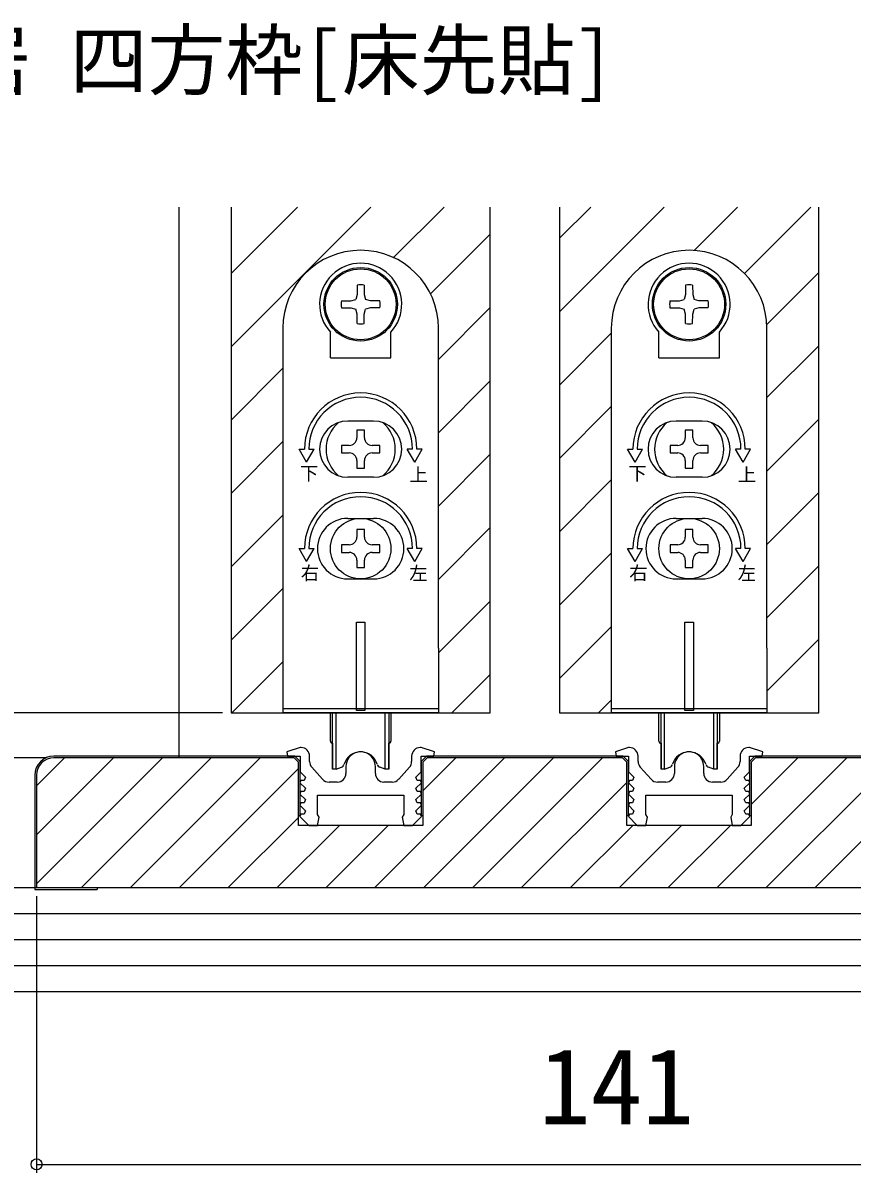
# Model space of a CAD drawing. Units: millimetres, scale not verified. Extents: x -525 to 525, y -783 to 779.
# Drawn here: x -71.7 to 24.2, y -593.1 to -460.1 of the extents above; entities that cross this region are included whole.
import ezdxf
from ezdxf.enums import TextEntityAlignment as Align

# ---------------------------------------------------------------- set-up
doc = ezdxf.new("R2010")
doc.units = ezdxf.units.MM
doc.header["$LTSCALE"] = 4
for name, color, linetype in [('0-2_USER1', 3, 'Continuous'), ('0-3_YKK_11', 7, 'Continuous'), ('0-4_YKK_12', 2, 'Continuous'), ('0-5_YKK_13', 4, 'Continuous'), ('0-7_YKK_D', 6, 'Continuous'), ('0-9_YSS_K', 3, 'Continuous'), ('0-A_YSS_KE', 3, 'Continuous')]:
    doc.layers.add(name, color=color, linetype=linetype)
doc.styles.add('ＭＳ ゴシック', font='')
doc.styles.get('ＭＳ ゴシック').set_extended_font_data('MS Gothic')

msp = doc.modelspace()

# ---------------------------------------------------------------- linework, layer by layer
at = {"layer": '0-3_YKK_11'}
for p, q in [((-38.531, -545.542), (-38.531, -544.926)), ((-26.731, -544.926), (-26.731, -545.542)), ((-0.531, -545.542), (-0.531, -544.926)), ((11.269, -544.926), (11.269, -545.542)), ((-37.029, -547.595), (-38.275, -546.211)), ((-34.331, -546.126), (-34.331, -546.926)), ((-30.931, -546.926), (-30.931, -546.126)), ((-26.988, -546.211), (-28.233, -547.595)), ((0.971, -547.595), (-0.275, -546.211)), ((3.669, -546.126), (3.669, -546.926)), ((7.069, -546.926), (7.069, -546.126)), ((11.012, -546.211), (9.767, -547.595)), ((-35.331, -547.926), (-36.286, -547.926)), ((-28.977, -547.926), (-29.931, -547.926)), ((2.669, -547.926), (1.714, -547.926)), ((9.023, -547.926), (8.069, -547.926))]:
    msp.add_line(p, q, dxfattribs=at)
for points in [[(-39.531, -543.926), (-39.631, -543.926), (-41.164, -544.418), (-41.084, -544.926), (-39.631, -544.926), (-39.631, -546.727), (-39.02, -547.338), (-39.181, -547.726), (-39.543, -547.726), (-39.657, -548.001), (-39.02, -548.638), (-39.181, -549.026), (-39.543, -549.026), (-39.657, -549.301), (-39.02, -549.938), (-39.181, -550.326), (-39.543, -550.326), (-39.657, -550.601), (-39.02, -551.238), (-39.181, -551.626), (-39.544, -551.626), (-39.657, -551.9), (-38.631, -552.926), (-37.631, -552.926), (-37.444, -551.963), (-37.631, -551.685), (-37.631, -549.426)], [(-37.631, -549.426), (-27.631, -549.426), (-27.631, -551.685), (-27.819, -551.963), (-27.631, -552.926), (-26.631, -552.926), (-25.606, -551.9), (-25.719, -551.626), (-26.082, -551.626), (-26.243, -551.238), (-25.606, -550.601), (-25.719, -550.326), (-26.082, -550.326), (-26.243, -549.938), (-25.606, -549.301), (-25.719, -549.026), (-26.082, -549.026), (-26.243, -548.638), (-25.606, -548.001), (-25.719, -547.726), (-26.082, -547.726), (-26.243, -547.338), (-25.631, -546.727), (-25.631, -544.926), (-24.178, -544.926), (-24.099, -544.418), (-25.631, -543.926), (-25.731, -543.926)], [(-1.531, -543.926), (-1.631, -543.926), (-3.164, -544.418), (-3.084, -544.926), (-1.631, -544.926), (-1.631, -546.727), (-1.02, -547.338), (-1.181, -547.726), (-1.543, -547.726), (-1.657, -548.001), (-1.02, -548.638), (-1.181, -549.026), (-1.543, -549.026), (-1.657, -549.301), (-1.02, -549.938), (-1.181, -550.326), (-1.543, -550.326), (-1.657, -550.601), (-1.02, -551.238), (-1.181, -551.626), (-1.544, -551.626), (-1.657, -551.9), (-0.631, -552.926), (0.369, -552.926), (0.556, -551.963), (0.369, -551.685), (0.369, -549.426)], [(0.369, -549.426), (10.369, -549.426), (10.369, -551.685), (10.181, -551.963), (10.369, -552.926), (11.369, -552.926), (12.394, -551.9), (12.281, -551.626), (11.918, -551.626), (11.757, -551.238), (12.394, -550.601), (12.281, -550.326), (11.918, -550.326), (11.757, -549.938), (12.394, -549.301), (12.281, -549.026), (11.918, -549.026), (11.757, -548.638), (12.394, -548.001), (12.281, -547.726), (11.918, -547.726), (11.757, -547.338), (12.369, -546.727), (12.369, -544.926), (13.822, -544.926), (13.901, -544.418), (12.369, -543.926), (12.269, -543.926)]]:
    msp.add_lwpolyline(points, dxfattribs=at)
for centre, radius, start, end in [((-39.531, -544.926), 1, 0.00001, 89.99999), ((-32.631, -546.126), 1.7, 359.99999, 180.00001), ((-25.731, -544.926), 1, 90.00001, 179.99999), ((-1.531, -544.926), 1, 0.00001, 89.99999), ((5.369, -546.126), 1.7, 359.99999, 180.00001), ((12.269, -544.926), 1, 90.00001, 179.99999), ((-37.531, -545.542), 1, 180.00001, 221.98721), ((-27.731, -545.542), 1, 318.01279, 359.99999), ((0.469, -545.542), 1, 180.00001, 221.98721), ((10.269, -545.542), 1, 318.01279, 359.99999), ((-36.286, -546.926), 1, 221.98723, 270.00001), ((-35.331, -546.926), 1, 270.00001, 359.99999), ((-29.931, -546.926), 1, 180.00001, 269.99999), ((-28.977, -546.926), 1, 269.99999, 318.01277), ((1.714, -546.926), 1, 221.98723, 270.00001), ((2.669, -546.926), 1, 270.00001, 359.99999), ((8.069, -546.926), 1, 180.00001, 269.99999), ((9.023, -546.926), 1, 269.99999, 318.01277)]:
    msp.add_arc(centre, radius, start, end, dxfattribs=at)
at = {"layer": '0-4_YKK_12'}
for p, q in [((-53.631, -545.126), (-53.631, -481.426)), ((-47.631, -481.426), (-47.631, -539.926)), ((-47.631, -489.101), (-39.956, -481.426)), ((-47.631, -497.587), (-31.471, -481.426)), ((-28.829, -487.269), (-22.986, -481.426)), ((-9.631, -481.426), (-9.631, -539.926)), ((-9.631, -485.042), (-6.015, -481.426)), ((-9.631, -493.528), (2.47, -481.426)), ((5.937, -486.444), (10.955, -481.426)), ((11.769, -489.098), (19.441, -481.426)), ((-24.546, -491.472), (-17.631, -484.557)), ((14.358, -494.994), (20.369, -488.984)), ((-23.631, -499.042), (-17.631, -493.042)), ((-9.631, -502.013), (-3.631, -496.013)), ((14.369, -503.469), (20.369, -497.469)), ((-47.631, -506.072), (-41.631, -500.072)), ((-23.631, -507.528), (-17.631, -501.528)), ((-9.631, -510.498), (-3.631, -504.498)), ((14.369, -511.954), (20.369, -505.954)), ((-47.631, -514.557), (-41.631, -508.557)), ((-23.631, -516.013), (-17.631, -510.013)), ((-9.631, -518.984), (-3.631, -512.984)), ((14.369, -520.439), (20.369, -514.439)), ((-47.631, -523.042), (-41.631, -517.042)), ((-23.631, -524.498), (-17.631, -518.498)), ((-9.631, -527.469), (-3.631, -521.469)), ((14.369, -528.925), (20.369, -522.925)), ((-47.631, -531.528), (-41.631, -525.528)), ((-23.631, -532.984), (-17.631, -526.984)), ((-9.631, -535.954), (-3.631, -529.954)), ((14.369, -537.41), (20.369, -531.41)), ((-47.545, -539.926), (-41.631, -534.013)), ((-22.089, -539.926), (-17.631, -535.469)), ((-5.118, -539.926), (-3.631, -538.439)), ((20.338, -539.926), (20.369, -539.895))]:
    msp.add_line(p, q, dxfattribs=at)
for points in [[(-47.631, -539.926), (-17.631, -539.926), (-17.631, -481.426)], [(-9.631, -539.926), (20.369, -539.926), (20.369, -481.426)]]:
    msp.add_lwpolyline(points, dxfattribs=at)
at = {"layer": '0-5_YKK_13'}
for p, q in [((-33.031, -490.462), (-33.05, -491.552)), ((-32.231, -490.462), (-32.212, -491.552)), ((4.969, -490.462), (4.95, -491.552)), ((5.769, -490.462), (5.788, -491.552)), ((-33.05, -491.552), (-33.2, -492.108)), ((-32.212, -491.552), (-32.063, -492.108)), ((4.95, -491.552), (4.8, -492.108)), ((5.788, -491.552), (5.937, -492.108)), ((-31.507, -492.257), (-32.063, -492.108)), ((-31.507, -493.095), (-32.063, -493.244)), ((-30.417, -492.276), (-31.507, -492.257)), ((-30.417, -493.076), (-31.507, -493.095)), ((6.493, -492.257), (5.937, -492.108)), ((6.493, -493.095), (5.937, -493.244)), ((7.583, -492.276), (6.493, -492.257)), ((7.583, -493.076), (6.493, -493.095)), ((-41.631, -495.426), (-41.631, -532.426)), ((-36.131, -498.876), (-36.131, -495.887)), ((-29.131, -498.876), (-29.131, -495.887)), ((-23.631, -532.426), (-23.631, -495.426)), ((-3.631, -495.426), (-3.631, -532.426)), ((1.869, -498.876), (1.869, -495.887)), ((8.869, -498.876), (8.869, -495.887)), ((14.369, -532.426), (14.369, -495.426)), ((-36.131, -498.876), (-29.131, -498.876)), ((1.869, -498.876), (8.869, -498.876)), ((-31.131, -506.176), (-34.131, -506.176)), ((6.869, -506.176), (3.869, -506.176)), ((-33.071, -507.226), (-33.071, -508.106)), ((-32.191, -507.226), (-33.071, -507.226)), ((-32.191, -508.106), (-32.191, -507.226)), ((4.929, -507.226), (4.929, -508.106)), ((5.809, -507.226), (4.929, -507.226)), ((5.809, -508.106), (5.809, -507.226)), ((-33.951, -508.986), (-34.831, -508.986)), ((-34.831, -508.986), (-34.831, -509.866)), ((-30.431, -508.986), (-31.311, -508.986)), ((-30.431, -509.866), (-30.431, -508.986)), ((4.049, -508.986), (3.169, -508.986)), ((3.169, -508.986), (3.169, -509.866)), ((7.569, -508.986), (6.689, -508.986)), ((7.569, -509.866), (7.569, -508.986)), ((-39.747, -509.426), (-39.131, -509.426)), ((-38.881, -510.926), (-39.747, -509.426)), ((-38.881, -510.926), (-38.015, -509.426)), ((-38.631, -509.426), (-38.015, -509.426)), ((-34.831, -509.866), (-33.951, -509.866)), ((-31.311, -509.866), (-30.431, -509.866)), ((-26.631, -509.426), (-27.247, -509.426)), ((-26.381, -510.926), (-27.247, -509.426)), ((-1.747, -509.426), (-1.131, -509.426)), ((-0.881, -510.926), (-1.747, -509.426)), ((-0.881, -510.926), (-0.015, -509.426)), ((-0.631, -509.426), (-0.015, -509.426)), ((3.169, -509.866), (4.049, -509.866)), ((6.689, -509.866), (7.569, -509.866)), ((11.369, -509.426), (10.753, -509.426)), ((11.619, -510.926), (10.753, -509.426)), ((-33.071, -510.746), (-33.071, -511.626)), ((-33.071, -511.626), (-32.191, -511.626)), ((-32.191, -511.626), (-32.191, -510.746)), ((4.929, -510.746), (4.929, -511.626)), ((4.929, -511.626), (5.809, -511.626)), ((5.809, -511.626), (5.809, -510.746)), ((-31.131, -512.676), (-34.131, -512.676)), ((6.869, -512.676), (3.869, -512.676)), ((-34.131, -517.426), (-31.131, -517.426)), ((3.869, -517.426), (6.869, -517.426)), ((-33.071, -518.726), (-33.071, -519.606)), ((-32.191, -518.726), (-33.071, -518.726)), ((-32.191, -519.606), (-32.191, -518.726)), ((4.929, -518.726), (4.929, -519.606)), ((5.809, -518.726), (4.929, -518.726)), ((5.809, -519.606), (5.809, -518.726)), ((-39.747, -520.926), (-39.131, -520.926)), ((-38.881, -522.426), (-39.747, -520.926)), ((-38.881, -522.426), (-38.015, -520.926)), ((-38.631, -520.926), (-38.015, -520.926)), ((-33.951, -520.486), (-34.831, -520.486)), ((-34.831, -520.486), (-34.831, -521.366)), ((-30.431, -520.486), (-31.311, -520.486)), ((-30.431, -521.366), (-30.431, -520.486)), ((-26.381, -522.426), (-27.247, -520.926)), ((-26.631, -520.926), (-27.247, -520.926)), ((-26.381, -522.426), (-25.515, -520.926)), ((-25.515, -520.926), (-26.131, -520.926)), ((-1.747, -520.926), (-1.131, -520.926)), ((-0.881, -522.426), (-1.747, -520.926)), ((-0.881, -522.426), (-0.015, -520.926)), ((-0.631, -520.926), (-0.015, -520.926)), ((4.049, -520.486), (3.169, -520.486)), ((3.169, -520.486), (3.169, -521.366)), ((7.569, -520.486), (6.689, -520.486)), ((7.569, -521.366), (7.569, -520.486)), ((11.619, -522.426), (10.753, -520.926)), ((11.369, -520.926), (10.753, -520.926)), ((11.619, -522.426), (12.485, -520.926)), ((12.485, -520.926), (11.869, -520.926)), ((-34.831, -521.366), (-33.951, -521.366)), ((-33.071, -522.246), (-33.071, -523.126)), ((-32.191, -523.126), (-32.191, -522.246)), ((-31.311, -521.366), (-30.431, -521.366)), ((3.169, -521.366), (4.049, -521.366)), ((4.929, -522.246), (4.929, -523.126)), ((5.809, -523.126), (5.809, -522.246)), ((6.689, -521.366), (7.569, -521.366)), ((-33.071, -523.126), (-32.191, -523.126)), ((4.929, -523.126), (5.809, -523.126)), ((-34.131, -524.426), (-31.131, -524.426)), ((3.869, -524.426), (6.869, -524.426)), ((-33.131, -529.426), (-32.131, -529.426)), ((-33.131, -539.626), (-33.131, -529.426)), ((-32.131, -529.426), (-32.131, -539.626)), ((4.869, -529.426), (5.869, -529.426)), ((4.869, -539.626), (4.869, -529.426)), ((5.869, -529.426), (5.869, -539.626)), ((-41.631, -532.426), (-41.631, -539.926)), ((-3.631, -532.426), (-3.631, -539.926)), ((-41.631, -539.426), (-23.631, -539.426)), ((-32.131, -539.626), (-33.131, -539.626)), ((-3.631, -539.426), (14.369, -539.426)), ((5.869, -539.626), (4.869, -539.626)), ((-36.131, -543.174), (-36.131, -539.926)), ((-35.881, -546.426), (-35.881, -539.926)), ((-35.481, -546.426), (-35.481, -539.926)), ((-29.781, -546.426), (-29.781, -539.926)), ((-29.131, -539.926), (-29.131, -543.174)), ((1.869, -543.174), (1.869, -539.926)), ((2.119, -546.426), (2.119, -539.926)), ((2.519, -546.426), (2.519, -539.926)), ((8.219, -546.426), (8.219, -539.926)), ((8.869, -539.926), (8.869, -543.174)), ((-35.883, -543.47), (-35.881, -543.47)), ((-35.881, -543.426), (-35.881, -546.426)), ((-29.381, -546.426), (-29.381, -543.426)), ((-29.381, -543.47), (-29.379, -543.47)), ((2.117, -543.47), (2.119, -543.47)), ((2.119, -543.426), (2.119, -546.426)), ((8.619, -546.426), (8.619, -543.426)), ((8.619, -543.47), (8.621, -543.47)), ((-35.481, -546.426), (-35.881, -546.426)), ((-35.481, -546.426), (-34.862, -546.201)), ((-29.781, -546.426), (-30.401, -546.201)), ((2.519, -546.426), (2.119, -546.426)), ((2.519, -546.426), (3.138, -546.201)), ((8.219, -546.426), (7.599, -546.201))]:
    msp.add_line(p, q, dxfattribs=at)
for points in [[(-34.846, -492.276), (-33.756, -492.257), (-33.2, -492.108)], [(-34.846, -493.076), (-33.756, -493.095), (-33.2, -493.244)], [(-33.031, -494.89), (-33.05, -493.801), (-33.2, -493.244)], [(-32.231, -494.89), (-32.212, -493.801), (-32.063, -493.244)], [(3.154, -492.276), (4.244, -492.257), (4.8, -492.108)], [(3.154, -493.076), (4.244, -493.095), (4.8, -493.244)], [(4.969, -494.89), (4.95, -493.801), (4.8, -493.244)], [(5.769, -494.89), (5.788, -493.801), (5.937, -493.244)], [(-26.381, -510.926), (-25.515, -509.426), (-26.131, -509.426)], [(11.619, -510.926), (12.485, -509.426), (11.869, -509.426)], [(-23.631, -532.426), (-23.631, -539.926), (-41.631, -539.926)], [(14.369, -532.426), (14.369, -539.926), (-3.631, -539.926)], [(-29.381, -539.926), (-29.381, -546.426), (-29.781, -546.426)], [(8.619, -539.926), (8.619, -546.426), (8.219, -546.426)]]:
    msp.add_lwpolyline(points, dxfattribs=at)
for centre, radius in [((-32.631, -492.676), 4.25), ((-32.631, -492.676), 4.1), ((5.369, -492.676), 4.25), ((5.369, -492.676), 4.1), ((-32.631, -520.926), 3.5), ((5.369, -520.926), 3.5)]:
    msp.add_circle(centre, radius, dxfattribs=at)
for centre, radius, start, end in [((-32.631, -495.426), 9, 0, 180), ((5.369, -495.426), 9, 0, 180), ((-32.631, -492.676), 4.75, 317.4631, 222.5369), ((5.369, -492.676), 4.75, 317.4631, 222.5369), ((-32.631, -492.676), 2.25, 79.75965, 100.24035), ((5.369, -492.676), 2.25, 79.75965, 100.24035), ((-32.631, -492.676), 2.25, 169.75965, 190.24035), ((-32.631, -492.676), 2.25, 349.75965, 10.24035), ((5.369, -492.676), 2.25, 169.75965, 190.24035), ((5.369, -492.676), 2.25, 349.75965, 10.24035), ((-32.631, -492.676), 2.25, 259.75965, 280.24035), ((5.369, -492.676), 2.25, 259.75965, 280.24035), ((-32.631, -509.426), 6.5, 0, 180), ((-32.631, -509.426), 6, 0, 180), ((5.369, -509.426), 6.5, 0, 180), ((5.369, -509.426), 6, 0, 180), ((-34.131, -509.426), 3.25, 90, 270), ((-32.631, -509.426), 4, 129.83844, 230.16156), ((-31.131, -509.426), 3.25, 270, 90), ((-32.631, -509.426), 4, 309.83844, 50.16156), ((3.869, -509.426), 3.25, 90, 270), ((5.369, -509.426), 4, 129.83844, 230.16156), ((6.869, -509.426), 3.25, 270, 90), ((5.369, -509.426), 4, 309.83844, 50.16156), ((-33.951, -508.106), 0.88, 270, 0), ((-31.311, -508.106), 0.88, 180, 270), ((4.049, -508.106), 0.88, 270, 0), ((6.689, -508.106), 0.88, 180, 270), ((-33.951, -510.746), 0.88, 0, 90), ((-31.311, -510.746), 0.88, 90, 180), ((4.049, -510.746), 0.88, 0, 90), ((6.689, -510.746), 0.88, 90, 180), ((-32.631, -520.926), 6.5, 0, 180), ((5.369, -520.926), 6.5, 0, 180), ((-32.631, -520.926), 6, 0, 180), ((5.369, -520.926), 6, 0, 180), ((-34.131, -520.926), 3.5, 90, 270), ((-31.131, -520.926), 3.5, 270, 90), ((3.869, -520.926), 3.5, 90, 270), ((6.869, -520.926), 3.5, 270, 90), ((-33.951, -519.606), 0.88, 270, 0), ((-31.311, -519.606), 0.88, 180, 270), ((4.049, -519.606), 0.88, 270, 0), ((6.689, -519.606), 0.88, 180, 270), ((-33.951, -522.246), 0.88, 0, 90), ((-31.311, -522.246), 0.88, 90, 180), ((4.049, -522.246), 0.88, 0, 90), ((6.689, -522.246), 0.88, 90, 180), ((-35.831, -543.174), 0.3, 180, 260), ((-29.431, -543.174), 0.3, 280, 0), ((2.169, -543.174), 0.3, 180, 260), ((8.569, -543.174), 0.3, 280, 0), ((-32.631, -546.426), 2, 16.15012, 163.84988), ((5.369, -546.426), 2, 16.15012, 163.84988), ((-35.033, -545.731), 0.5, 290, 343.84988), ((-30.23, -545.731), 0.5, 196.15012, 250), ((2.967, -545.731), 0.5, 290, 343.84988), ((7.77, -545.731), 0.5, 196.15012, 250)]:
    msp.add_arc(centre, radius, start, end, dxfattribs=at)
at = {"layer": '0-7_YKK_D'}
for p, q in [((-48.631, -539.926), (-141.131, -539.926)), ((-69.131, -545.126), (-141.131, -545.126)), ((-69.131, -545.126), (-141.131, -545.126)), ((-70.131, -561.126), (-70.131, -593.126)), ((-70.131, -592.126), (70.869, -592.126))]:
    msp.add_line(p, q, dxfattribs=at)
msp.add_circle((-70.131, -592.126), 0.637, dxfattribs=at)
at = {"layer": '0-9_YSS_K'}
for p, q in [((-70.131, -548.371), (-66.887, -545.126)), ((-70.131, -554.028), (-61.23, -545.126)), ((-70.131, -559.685), (-55.573, -545.126)), ((-64.916, -560.126), (-49.916, -545.126)), ((-59.259, -560.126), (-44.259, -545.126)), ((-30.975, -560.126), (-15.975, -545.126)), ((-25.431, -548.926), (-21.632, -545.126)), ((-25.318, -560.126), (-10.318, -545.126)), ((-19.661, -560.126), (-4.661, -545.126)), ((8.623, -560.126), (23.623, -545.126)), ((12.569, -550.524), (17.966, -545.126)), ((14.28, -560.126), (29.28, -545.126)), ((19.937, -560.126), (34.937, -545.126)), ((-53.602, -560.126), (-39.831, -546.355)), ((-14.004, -560.126), (-1.831, -547.953)), ((-47.946, -560.126), (-39.831, -552.012)), ((-42.289, -560.126), (-35.089, -552.926)), ((-36.632, -560.126), (-29.432, -552.926)), ((-8.348, -560.126), (-1.148, -552.926)), ((-2.691, -560.126), (4.509, -552.926)), ((2.966, -560.126), (10.166, -552.926)), ((-120.131, -560.126), (108.369, -560.126)), ((-120.131, -563.126), (108.369, -563.126)), ((-120.131, -566.126), (108.369, -566.126)), ((-120.131, -569.126), (108.369, -569.126)), ((-120.131, -572.126), (108.369, -572.126))]:
    msp.add_line(p, q, dxfattribs=at)
at = {"layer": '0-A_YSS_KE'}
for p, q in [((-39.631, -551.826), (-39.831, -551.826)), ((-25.431, -551.826), (-25.631, -551.826)), ((-1.631, -551.826), (-1.831, -551.826)), ((12.569, -551.826), (12.369, -551.826)), ((-63.131, -560.126), (-63.131, -560.326))]:
    msp.add_line(p, q, dxfattribs=at)
for points in [[(-39.631, -551.826), (-39.631, -545.543), (-40.249, -544.926), (-68.131, -544.926)], [(36.169, -552.926), (36.169, -551.826), (36.169, -545.626), (35.669, -545.126), (13.069, -545.126), (12.569, -545.626), (12.569, -551.826), (12.569, -552.926), (-1.831, -552.926), (-1.831, -551.826), (-1.831, -545.626), (-2.331, -545.126), (-24.931, -545.126), (-25.431, -545.626), (-25.431, -551.826), (-25.431, -552.926), (-39.831, -552.926), (-39.831, -551.826), (-39.831, -545.626), (-40.331, -545.126), (-68.131, -545.126)], [(-1.631, -551.826), (-1.631, -545.543), (-2.249, -544.926), (-25.014, -544.926), (-25.631, -545.543), (-25.631, -551.826)], [(36.369, -551.826), (36.369, -545.543), (35.751, -544.926), (12.986, -544.926), (12.369, -545.543), (12.369, -551.826)], [(-70.331, -547.126), (-70.331, -560.326), (-63.131, -560.326)], [(-70.131, -547.126), (-70.131, -560.126), (-63.131, -560.126), (63.869, -560.126), (70.869, -560.126), (70.869, -547.126)]]:
    msp.add_lwpolyline(points, dxfattribs=at)
for radius in [2.2, 2]:
    msp.add_arc((-68.131, -547.126), radius, 90, 180, dxfattribs=at)

# ---------------------------------------------------------------- texts
at = {"layer": '0-2_USER1', "style": 'ＭＳ ゴシック'}
msp.add_text('・薄敷居 四方枠[床先貼]', height=6.598, dxfattribs=at).set_placement((-106.779, -469.73), align=Align.BOTTOM_LEFT)
at = {"layer": '0-5_YKK_13', "style": 'ＭＳ ゴシック'}
for s, p in [('下', (-39.661, -513.47)), ('上', (-26.987, -513.639)), ('下', (-1.661, -513.47)), ('上', (11.013, -513.639)), ('右', (-39.552, -524.994)), ('左', (-27.011, -525.03)), ('右', (-1.552, -524.994)), ('左', (10.989, -525.03))]:
    msp.add_text(s, height=1.558, dxfattribs=at).set_placement(p, align=Align.BOTTOM_LEFT)
at = {"layer": '0-7_YKK_D', "style": 'ＭＳ ゴシック'}
msp.add_text('141', height=8.798, dxfattribs=at).set_placement((-12.006, -590.126), align=Align.BOTTOM_LEFT)

doc.saveas('drawing.dxf')
